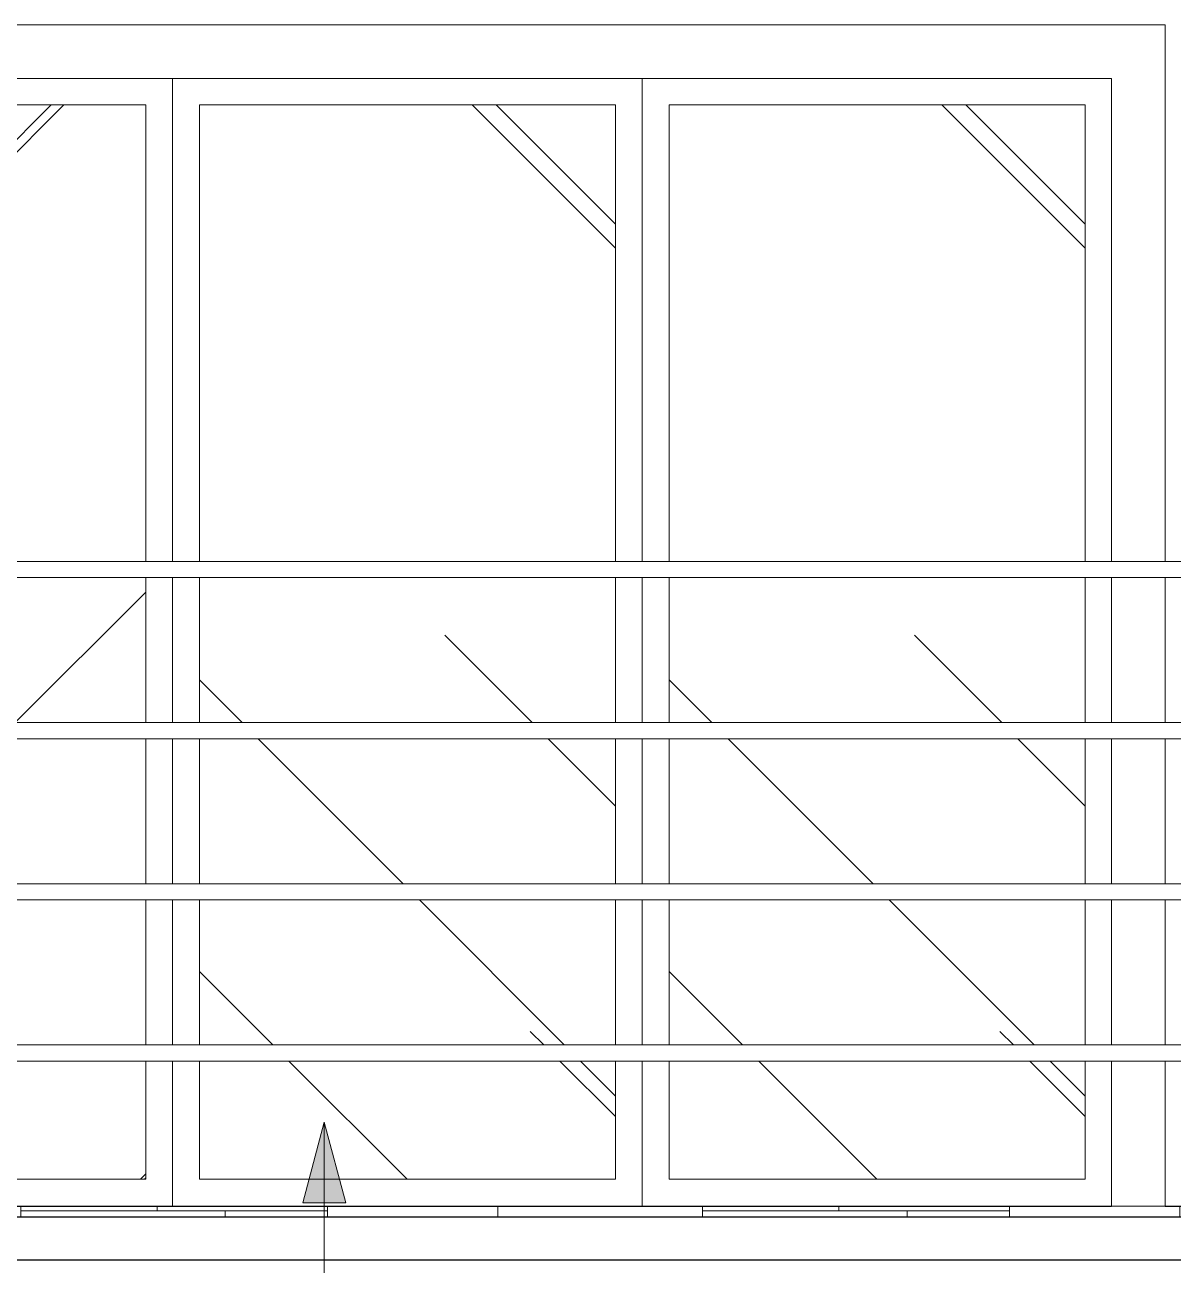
# Model space of a CAD drawing. Header units: millimetres. Extents: x -23833 to 62003, y -3000 to 6760.
# Drawn here: x 39551 to 41691, y 90 to 2399 of the extents above; entities that cross this region are included whole.
import ezdxf

# ---------------------------------------------------------------- set-up
doc = ezdxf.new("R2010")
doc.units = ezdxf.units.MM
for name, color, linetype, lineweight in [('A-AREA', 32, 'Continuous', 9), ('A-DOOR', 31, 'Continuous', 9), ('A-FLOR', 192, 'Continuous', 25), ('A-WALL', 113, 'Continuous', 25), ('A-WALL-PATT', 111, 'Continuous', 25), ('Corrimão', 250, 'Continuous', 25), ('Corrimãos superiores', 7, 'Continuous', 9), ('G-ANNO-TEXT', 231, 'Continuous', 9), ('S-BEAM', 12, 'Continuous', 25)]:
    doc.layers.add(name, color=color, linetype=linetype, lineweight=lineweight)

# ---------------------------------------------------------------- blocks, each defined once
blk = doc.blocks.new('Porta correr 4 folhas - 350 x 210-3791413-FACHADA FRONTAL')
at = {"layer": 'A-DOOR'}
h = blk.add_hatch(dxfattribs=at)
h.set_pattern_fill('FP_40', color=256, style=0, pattern_type=2)
h.set_pattern_definition([(45, (4377.1, 200), (969.87, 2586.3), [17145, -2286, 5715, -1143]), (45, (5897.3, 771.5), (-1883.2, 266.7), [3429, -377.2, 6858, -857.25]), (45, (4948.6, 1171.55), (3661.25, 4744.27), [9144, -1600.2, 4572, -1143])])
h.paths.add_polyline_path([(3989.6, 250), (4764.6, 250), (4764.6, 470), (3989.6, 470), (3989.6, 278.4)])
h.paths.add_polyline_path([(4193, 500), (4764.6, 500), (4764.6, 770), (3989.6, 770), (3989.6, 500), (4147.9, 500)])
h.paths.add_polyline_path([(4764.6, 800), (4764.6, 1070), (3989.6, 1070), (3990.2, 800), (4756.3, 800)])
h.paths.add_polyline_path([(4553.5, 1100), (4764.6, 1100), (4764.6, 1370), (3989.6, 1370), (3989.6, 1100), (4463.3, 1100)])
h.paths.add_polyline_path([(4238, 1400), (4764.6, 1400), (4764.6, 2250), (3989.6, 2250), (3989.6, 1400), (4193, 1400)])
h = blk.add_hatch(dxfattribs=at)
h.set_pattern_fill('FP_38', color=256, style=0, pattern_type=2)
h.set_pattern_definition([(135, (5252.1, 200), (-969.87, 2586.3), [17145, -2286, 5715, -1143]), (135, (3732, 771.5), (1883.2, 266.7), [3429, -377.2, 6858, -857.25]), (135, (4680.6, 1171.55), (-3661.25, 4744.27), [9144, -1600.2, 4572, -1143])])
h.paths.add_polyline_path([(4864.6, 250), (5639.6, 250), (5639.6, 470), (4864.6, 470), (4864.6, 278.4)])
h.paths.add_polyline_path([(5409.6, 500), (5639.6, 500), (5639.6, 770), (4864.6, 770), (4864.6, 500), (5364.6, 500)])
h.paths.add_polyline_path([(5229.4, 800), (5639.6, 800), (5639.6, 1070), (4864.6, 1070), (4864.6, 800), (5184.3, 800)])
h.paths.add_polyline_path([(4914, 1100), (5639.6, 1100), (5639.6, 1370), (4864.6, 1370), (4864.6, 1100)])
h.paths.add_polyline_path([(5319.5, 1400), (5639.6, 1400), (5639.6, 2250), (4864.6, 2250), (4864.6, 1400), (5274.5, 1400)])
h = blk.add_hatch(dxfattribs=at)
h.set_pattern_fill('FP_39', color=256, style=0, pattern_type=2)
h.set_pattern_definition([(135, (6127.1, 200), (-969.87, 2586.3), [17145, -2286, 5715, -1143]), (135, (4607, 771.5), (1883.2, 266.7), [3429, -377.2, 6858, -857.25]), (135, (5555.6, 1171.55), (-3661.25, 4744.27), [9144, -1600.2, 4572, -1143])])
h.paths.add_polyline_path([(5739.6, 250), (6514.6, 250), (6514.6, 470), (5739.6, 470), (5739.6, 278.4)])
h.paths.add_polyline_path([(6040.5, 500), (6514.6, 500), (6514.6, 770), (5739.6, 770), (5739.6, 500), (5995.4, 500)])
h.paths.add_polyline_path([(6446.1, 800), (6514.6, 800), (6514.6, 1070), (5739.6, 1070), (5739.6, 800), (6401, 800)])
h.paths.add_polyline_path([(5770.1, 1100), (6514.6, 1100), (6514.6, 1370), (5739.6, 1370), (5739.6, 1100), (5747.6, 1100)])
h.paths.add_polyline_path([(6085.6, 1400), (6514.6, 1400), (6514.6, 2250), (5739.6, 2250), (5739.6, 1400), (6040.5, 1400)])
for p, q in [((6663.6, 2399), (2965.6, 2399)), ((6663.6, 2399), (6663.6, 1400)), ((3065.6, 2299), (6563.6, 2299)), ((4814.6, 2299), (4814.6, 1400)), ((4814.6, 1400), (4814.6, 2299)), ((5689.6, 2299), (5689.6, 1400)), ((6563.6, 1400), (6563.6, 2299)), ((3989.6, 2250), (4764.6, 2250)), ((4764.6, 2250), (4764.6, 1400)), ((4864.6, 2250), (5639.6, 2250)), ((4864.6, 1400), (4864.6, 2250)), ((5639.6, 2250), (5639.6, 1400)), ((5739.6, 2250), (6514.6, 2250)), ((5739.6, 1400), (5739.6, 2250)), ((6514.6, 2250), (6514.6, 1400)), ((4764.6, 1370), (4764.6, 1100)), ((4814.6, 1370), (4814.6, 1100)), ((4814.6, 1100), (4814.6, 1370)), ((4864.6, 1100), (4864.6, 1370)), ((5639.6, 1370), (5639.6, 1100)), ((5689.6, 1370), (5689.6, 1100)), ((5739.6, 1100), (5739.6, 1370)), ((6514.6, 1370), (6514.6, 1100)), ((6563.6, 1100), (6563.6, 1370)), ((6663.6, 1370), (6663.6, 1100)), ((4764.6, 1070), (4764.6, 800)), ((4814.6, 1070), (4814.6, 800)), ((4814.6, 800), (4814.6, 1070)), ((4864.6, 800), (4864.6, 1070)), ((5639.6, 1070), (5639.6, 800)), ((5689.6, 1070), (5689.6, 800)), ((5739.6, 800), (5739.6, 1070)), ((6514.6, 1070), (6514.6, 800)), ((6563.6, 800), (6563.6, 1070)), ((6663.6, 1070), (6663.6, 800)), ((4764.6, 770), (4764.6, 500)), ((4814.6, 770), (4814.6, 500)), ((4814.6, 500), (4814.6, 770)), ((4864.6, 500), (4864.6, 770)), ((5639.6, 770), (5639.6, 500)), ((5689.6, 770), (5689.6, 500)), ((5739.6, 500), (5739.6, 770)), ((6514.6, 770), (6514.6, 500)), ((6563.6, 500), (6563.6, 770)), ((6663.6, 770), (6663.6, 500)), ((4764.6, 470), (4764.6, 250)), ((4814.6, 470), (4814.6, 200)), ((4814.6, 200), (4814.6, 470)), ((4864.6, 250), (4864.6, 470)), ((5639.6, 470), (5639.6, 250)), ((5689.6, 470), (5689.6, 200)), ((5739.6, 250), (5739.6, 470)), ((6514.6, 470), (6514.6, 250)), ((6563.6, 200), (6563.6, 470)), ((6663.6, 470), (6663.6, 200)), ((4764.6, 250), (3989.6, 250)), ((5639.6, 250), (4864.6, 250)), ((6514.6, 250), (5739.6, 250)), ((6663.6, 200), (6563.6, 200))]:
    blk.add_line(p, q, dxfattribs=at)
blk = doc.blocks.new('Guarda-corpo - Guarda-corpo-3444766-FACHADA FRONTAL')
at = {"layer": 'Corrimão', "color": 7, "lineweight": 9}
for p, q in [((2584.6, 1100), (7044.6, 1100)), ((7044.6, 1070), (2584.6, 1070)), ((2584.6, 800), (7044.6, 800)), ((7044.6, 770), (2584.6, 770)), ((2584.6, 500), (7044.6, 500)), ((7044.6, 470), (2584.6, 470))]:
    blk.add_line(p, q, dxfattribs=at)
blk = doc.blocks.new('Tipo de corrimão superior - Corrimão superior_Interno_-3444834-FACHADA FRONTAL')
at = {"layer": 'Corrimãos superiores'}
for p, q in [((7044.6, 1400), (2584.6, 1400)), ((7044.6, 1370), (2584.6, 1370))]:
    blk.add_line(p, q, dxfattribs=at)

msp = doc.modelspace()

# ---------------------------------------------------------------- hatches: boundary and pattern name
at = {"layer": 'A-WALL-PATT', "lineweight": 9}
h = msp.add_hatch(dxfattribs=at)
h.set_pattern_fill('FP_37', color=256, style=0, pattern_type=2)
h.set_pattern_definition([(0, (37003, 0), (0, 1270), [952.5, -317.5]), (0, (37003, 63.5), (0, 1270), [0, -381, 381, -190.5, -317.5]), (0, (37003, 63.5), (0, 1270), [-952.5, 317.5, 0]), (0, (37003, 127), (0, 1270), [0, -571.5, 698.5, 0]), (0, (37003, 190.5), (0, 1270), [571.5, -698.5]), (0, (37003, 254), (0, 1270), [0, -254, 1016, 0]), (0, (37003, 317.5), (0, 1270), [444.5, -317.5, 381, -127]), (0, (37447.5, 381), (0, 1270), [1016, -254]), (0, (36939.5, 444.5), (0, 1270), [698.5, -571.5]), (0, (36749, 508), (0, 1270), [571.5, -698.5]), (0, (37003, 571.5), (0, 1270), [1016, -254]), (0, (37003, 635), (0, 1270), [0, -508, 317.5, -190.5, -254]), (0, (37003, 635), (0, 1270), [-1016, 254, 0]), (0, (37638, 698.5), (0, 1270), [762, -508]), (0, (37130, 762), (0, 1270), [508, -254, 190.5, -317.5]), (0, (37384, 825.5), (0, 1270), [508, -190.5, 317.5, -254]), (0, (37892, 889), (0, 1270), [762, -508]), (0, (37384, 952.5), (0, 1270), [508, -762]), (0, (37638, 1016), (0, 1270), [571.5, -698.5]), (0, (37638, 1079.5), (0, 1270), [0, -381, 889, 0]), (0, (37257, 1143), (0, 1270), [381, -889]), (0, (37638, 1206.5), (0, 1270), [889, -381]), (90, (37003, 508), (-1270, 8e-14), [190.5, -508, 444.5, -127]), (90, (37130, 571.5), (-1270, 8e-14), [317.5, -190.5, 127, -635]), (90, (37193.5, 317.5), (-1270, 8e-14), [127, -1143]), (90, (37257, 190.5), (-1270, 8e-14), [127, -762, 190.5, -190.5]), (90, (37320.5, 444.5), (-1270, 8e-14), [127, -1143]), (90, (37384, 0), (-1270, 8e-14), [190.5, -571.5, 317.5, -190.5]), (90, (37447.5, 254), (-1270, 8e-14), [190.5, -1079.5]), (90, (37511, 571.5), (-1270, 8e-14), [190.5, -63.5, 127, -889]), (90, (37574.5, 63.5), (-1270, 8e-14), [190.5, -1079.5]), (90, (37638, 381), (-1270, 8e-14), [190.5, -63.5, 190.5, -127, -698.5]), (90, (37638, 381), (-1270, 8e-14), [-571.5, 317.5, -381]), (90, (37765, 381), (-1270, 8e-14), [0, -889, 127, -127, -127]), (90, (37765, 381), (-1270, 8e-14), [-1143, 127, 0]), (90, (37828.5, 571.5), (-1270, 8e-14), [127, -1143]), (90, (37892, 127), (-1270, 8e-14), [127, -444.5, 317.5, -381]), (90, (37955.5, 317.5), (-1270, 8e-14), [63.5, -825.5, 190.5, -190.5]), (90, (38019, 381), (-1270, 8e-14), [317.5, -317.5, 190.5, -444.5]), (90, (38082.5, 698.5), (-1270, 8e-14), [190.5, -317.5, 127, -635]), (90, (38146, 254), (-1270, 8e-14), [127, -1143]), (90, (38209.5, 381), (-1270, 8e-14), [127, -381, 190.5, -571.5])])
h.paths.add_polyline_path([(42086.66, -1086.216), (42256.667, -1067.956), (42256.667, -250), (37576.667, -250), (37576.667, -1075.053), (37761.532, -1012.389), (37855.998, -993.607), (38049.465, -975.979), (38106.667, -1000), (41521.819, -1000), (41595.385, -1011.229)])
h.paths.add_polyline_path([(41503.176, 180), (42056.667, 180), (42056.667, 200), (37596.667, 200), (37596.667, 180), (41458.114, 180)])
at = {"layer": 'G-ANNO-TEXT'}
msp.add_hatch(color=7, dxfattribs=at).paths.add_polyline_path([(40109.322, 356.352), (40069.13, 206.352), (40149.515, 206.352)])

# ---------------------------------------------------------------- linework, layer by layer
at = {"layer": 'A-AREA'}
msp.add_line((37396.667, 200), (46256.667, 200), dxfattribs=at)
at = {"layer": 'A-FLOR'}
for p, q in [((38077.667, 200), (41575.667, 200)), ((27356.667, 180), (46256.667, 180))]:
    msp.add_line(p, q, dxfattribs=at)
at = {"layer": 'A-WALL'}
msp.add_line((41675.667, 200), (42056.667, 200), dxfattribs=at)
at = {"layer": 'G-ANNO-TEXT', "color": 7}
for p, q in [((40109.322, 356.352), (40069.13, 206.352)), ((40149.515, 206.352), (40109.322, 356.352)), ((40109.322, 356.352), (40109.322, -1861.466)), ((40069.13, 206.352), (40149.515, 206.352))]:
    msp.add_line(p, q, dxfattribs=at)
at = {"layer": 'S-BEAM'}
msp.add_line((37396.667, 100), (46256.667, 100), dxfattribs=at)

# ---------------------------------------------------------------- block references
at = {"layer": 'A-DOOR'}
msp.add_blockref('Porta correr 4 folhas - 350 x 210-3791413-FACHADA FRONTAL', (35012.047, 0), dxfattribs=at)
at = {"layer": 'Corrimão', "color": 7, "lineweight": 9}
msp.add_blockref('Guarda-corpo - Guarda-corpo-3444766-FACHADA FRONTAL', (35012.047, 0), dxfattribs=at)
at = {"layer": 'Corrimãos superiores'}
msp.add_blockref('Tipo de corrimão superior - Corrimão superior_Interno_-3444834-FACHADA FRONTAL', (35012.047, 0), dxfattribs=at)

doc.saveas('drawing.dxf')
